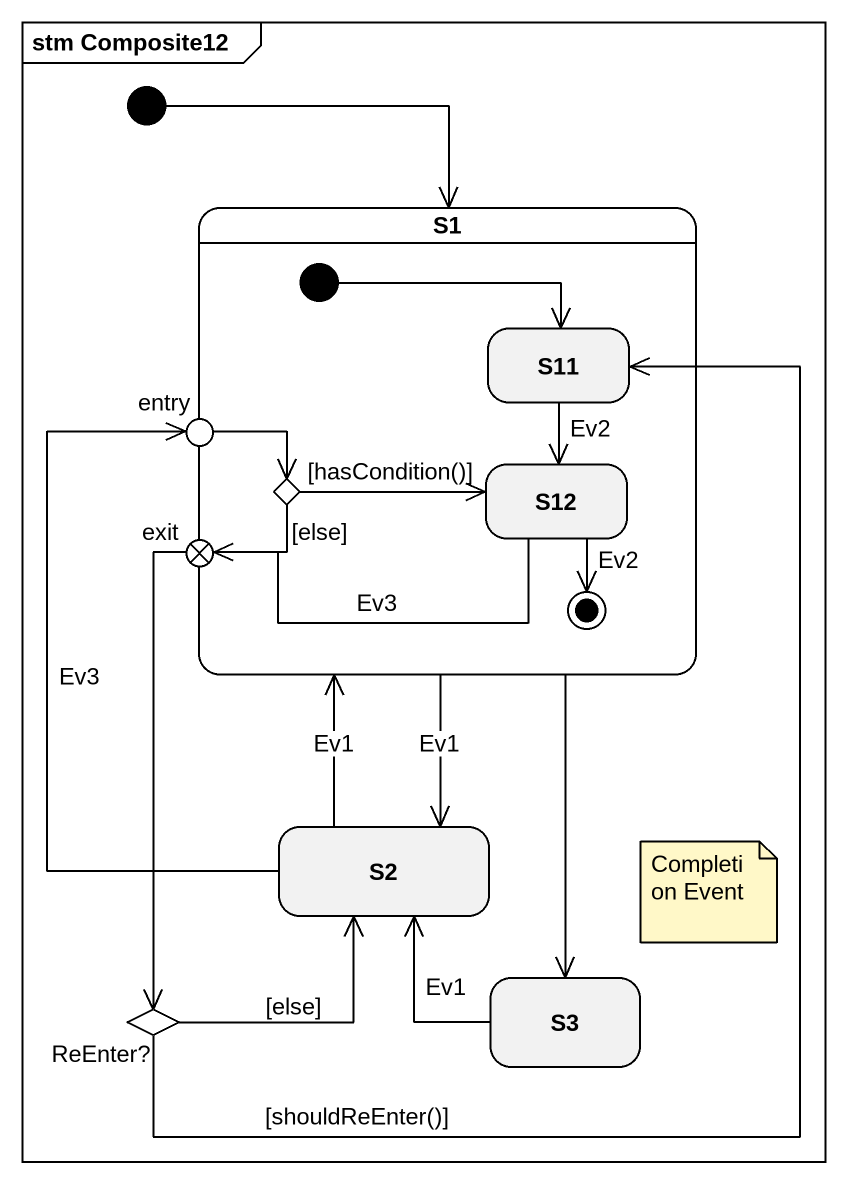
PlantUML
@startuml
mainframe stm Composite12
hide empty description
state S1 {
  state S11
  state choice1 <<choice>>
  state S12
  [*] -right-> S11
  S12 --> [*] : Ev2
}
state entry <<choice>>
state exit <<choice>>
state S2
state "ReEnter?" as ReEnter <<choice>>
state S3
[*] --> S1
S1 --> S2 : Ev1
S1 --> S3
S11 --> S12 : Ev2
entry --> choice1
choice1 -right-> S12 : [hasCondition()]
choice1 --> exit : [else]
S12 -left-> exit : Ev3
exit --> ReEnter
S2 -up-> S1 : Ev1
S2 -up-> entry : Ev3
ReEnter -up-> S11 : [shouldReEnter()]
ReEnter -up-> S2 : [else]
S3 -up-> S2 : Ev1
note as N1
  Completion Event
end note
@enduml
